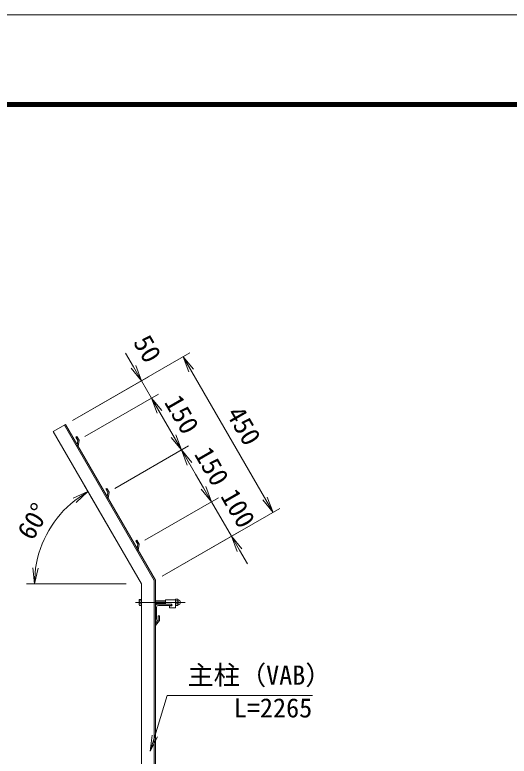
# Model space of a CAD drawing. Units: millimetres at full size. Extents: x -4200 to 4200, y -2970 to 2970.
# Drawn here: x -124 to 1113, y 1113 to 2970 of the extents above; entities that cross this region are included whole.
import ezdxf
from ezdxf.enums import TextEntityAlignment as Align

# ---------------------------------------------------------------- set-up
doc = ezdxf.new("R2010")
doc.units = ezdxf.units.MM
doc.header["$LTSCALE"] = 10
doc.linetypes.add('USER1', pattern=[50.8, 31.75, -6.35, 6.35, -6.35])
for name, color, linetype, lineweight in [('0-0_D-STR1', 1, 'Continuous', 18), ('0-1_D-BMK', 2, 'USER1', 13), ('0-2_D-STR-DIM', 7, 'Continuous', 13), ('0-3_D-STR3', 3, 'Continuous', 13), ('0-7_D-STR-TXT', 7, 'Continuous', 13), ('0-8_0', 7, 'Continuous', 18), ('0-B_D-TTL', 7, 'Continuous', 18)]:
    doc.layers.add(name, color=color, linetype=linetype, lineweight=lineweight)
doc.styles.add('ＭＳ ゴシック', font='')
doc.styles.get('ＭＳ ゴシック').set_extended_font_data('MS Gothic')

# ---------------------------------------------------------------- blocks, each defined once
blk = doc.blocks.new('_Open')
at = {"layer": '0-8_0'}
blk.add_line((-10, 1.667), (0, 0), dxfattribs=at)
blk.add_lwpolyline([(-10, -1.667), (0, 0), (-10, 0)], dxfattribs=at)

msp = doc.modelspace()

# ---------------------------------------------------------------- linework, layer by layer
at = {"layer": '0-0_D-STR1'}
for p, q in [((-27.49, 1926.13), (2.82, 1943.63)), ((0.22, 1942.13), (224.82, 1553.11)), ((2.82, 1943.63), (227.82, 1553.92)), ((192.82, 1544.54), (-27.49, 1926.13)), ((28.94, 1912.38), (31.54, 1913.88)), ((31.54, 1913.88), (37.04, 1904.36)), ((28.94, 1912.38), (33.88, 1903.83)), ((37.04, 1904.36), (34.63, 1888.53)), ((103.94, 1782.48), (106.54, 1783.98)), ((106.54, 1783.98), (112.04, 1774.45)), ((112.04, 1774.45), (109.63, 1758.63)), ((107.35, 1762.59), (109.63, 1758.63)), ((178.94, 1652.57), (181.54, 1654.07)), ((181.54, 1654.07), (187.04, 1644.55)), ((178.94, 1652.57), (183.88, 1644.02)), ((183.88, 1644.02), (182.35, 1632.68)), ((187.04, 1644.55), (184.63, 1628.72)), ((182.35, 1632.68), (184.63, 1628.72)), ((192.82, -261.08), (192.82, 1544.54)), ((224.82, -261.08), (224.82, 1553.11)), ((227.82, -261.08), (227.82, 1553.92)), ((227.82, 1488.92), (227.82, 1453.92)), ((230.82, 1486.42), (230.82, 1455.92)), ((267.82, 1493.92), (232.82, 1493.92)), ((265.82, 1490.92), (235.32, 1490.92)), ((267.82, 1492.92), (267.82, 1493.92)), ((234.82, 1454.42), (227.82, 1445.37)), ((228.82, 1453.92), (227.82, 1453.92)), ((237.82, 1453.3), (227.82, 1440.8)), ((234.82, 1464.3), (237.82, 1464.3)), ((234.82, 1464.3), (234.82, 1454.42)), ((237.82, 1464.3), (237.82, 1453.3)), ((227.82, 1445.37), (227.82, 1440.8))]:
    msp.add_line(p, q, dxfattribs=at)
for points in [[(33.88, 1903.83), (32.35, 1892.49), (34.63, 1888.53)], [(103.94, 1782.48), (108.88, 1773.92), (107.35, 1762.59)]]:
    msp.add_lwpolyline(points, dxfattribs=at)
for centre, radius, start, end in [((232.82, 1488.92), 5, 90, 180), ((235.32, 1486.42), 4.5, 90, 180), ((265.82, 1492.92), 2, 270, 0), ((228.82, 1455.92), 2, 270, 0)]:
    msp.add_arc(centre, radius, start, end, dxfattribs=at)
at = {"layer": '0-1_D-BMK'}
msp.add_line((302.05, 1498.42), (177.82, 1498.42), dxfattribs=at)
at = {"layer": '0-2_D-STR-DIM'}
for p, q in [((20.14, 1953.63), (314.48, 2123.56)), ((173.23, 2088.2), (153.23, 2122.85)), ((297.16, 2113.56), (522.16, 1723.85)), ((20.14, 1953.63), (210.55, 2063.56)), ((193.23, 2053.56), (218.23, 2010.26)), ((51.2, 1913.83), (235.55, 2020.26)), ((51.2, 1913.83), (235.55, 2020.26)), ((218.23, 2010.26), (293.23, 1880.36)), ((238.23, 1975.62), (258.23, 1940.98)), ((126.2, 1783.92), (310.55, 1890.36)), ((126.2, 1783.92), (310.55, 1890.36)), ((293.23, 1880.36), (368.23, 1750.45)), ((348.23, 1785.1), (328.23, 1819.74)), ((129.7, 1653.87), (49.05, 1793.56)), ((201.2, 1654.02), (385.55, 1760.45)), ((201.2, 1654.02), (385.55, 1760.45)), ((368.23, 1750.45), (418.23, 1663.85)), ((245.14, 1563.92), (539.48, 1733.85)), ((245.14, 1563.92), (435.55, 1673.85)), ((438.23, 1629.21), (458.23, 1594.57)), ((154.7, 1544.54), (-94.73, 1544.54))]:
    msp.add_line(p, q, dxfattribs=at)
msp.add_arc((192.82, 1544.54), 267.55, 128.57404, 171.42596, dxfattribs=at)
at = {"layer": '0-3_D-STR3'}
for p, q in [((187.52, 1504.72), (188.22, 1505.92)), ((187.52, 1504.72), (187.52, 1492.12)), ((192.82, 1505.92), (188.22, 1505.92)), ((192.82, 1505.92), (192.82, 1490.91)), ((253.07, 1504.42), (253.07, 1493.92)), ((278.07, 1504.42), (253.07, 1504.42)), ((278.07, 1504.65), (278.07, 1492.31)), ((278.07, 1504.65), (278.07, 1492.31)), ((278.07, 1504.42), (278.07, 1484.42)), ((279.07, 1506.52), (283.57, 1506.52)), ((284.57, 1504.65), (284.57, 1492.31)), ((284.57, 1504.65), (284.57, 1492.31)), ((187.52, 1492.12), (188.22, 1490.91)), ((192.82, 1502.17), (188.22, 1502.17)), ((192.82, 1494.66), (188.22, 1494.66)), ((192.82, 1490.91), (188.22, 1490.91)), ((227.82, 1502.42), (253.07, 1502.42)), ((227.82, 1501.67), (253.07, 1501.67)), ((227.82, 1495.17), (253.07, 1495.17)), ((227.82, 1494.42), (253.07, 1494.42)), ((267.82, 1493.92), (253.07, 1493.92)), ((263.07, 1489.42), (263.07, 1484.42)), ((267.82, 1489.42), (263.07, 1489.42)), ((283.57, 1502.47), (279.07, 1502.47)), ((283.57, 1494.37), (279.07, 1494.37)), ((279.07, 1490.32), (283.57, 1490.32)), ((278.07, 1484.42), (263.07, 1484.42))]:
    msp.add_line(p, q, dxfattribs=at)
for centre, radius, start, end in [((190.96, 1504.05), 3.32, 145.61585, 214.38415), ((280.61, 1504.49), 2.54, 127.21089, 232.78911), ((282.03, 1504.49), 2.54, 307.21089, 52.78911), ((284.94, 1505.36), 0.5, 189.83916, 262.83194), ((284.07, 1498.42), 6.5, 277.16806, 82.83194), ((200.06, 1498.42), 12.42, 162.4121, 197.5879), ((190.96, 1492.79), 3.32, 145.61585, 214.38415), ((267.82, 1491.67), 2.25, 270, 90), ((286.77, 1498.42), 8.7, 152.26063, 207.73937), ((280.62, 1492.34), 2.55, 127.42505, 232.57495), ((275.87, 1498.42), 8.7, 332.26063, 27.73937), ((282.02, 1492.34), 2.55, 307.42505, 52.57495), ((284.94, 1491.47), 0.5, 97.16806, 163.42019)]:
    msp.add_arc(centre, radius, start, end, dxfattribs=at)
at = {"layer": '0-7_D-STR-TXT'}
msp.add_lwpolyline([(621.1, 1265.03), (257.24, 1265.03), (215.54, 1127.37)], dxfattribs=at)
at = {"layer": '0-B_D-TTL', "color": 2}
msp.add_lwpolyline([(-4200, 2970), (4200, 2970), (4200, -2970), (-4200, -2970)], close=True, dxfattribs=at)
at = {"layer": '0-B_D-TTL'}
for points in [[(-3930, 2750), (3930, 2750), (3930, -2750), (-3930, -2750)], [(-3927.5, 2747.5), (3927.5, 2747.5), (3927.5, -2747.5), (-3927.5, -2747.5)], [(-3925, 2745), (3925, 2745), (3925, -2745), (-3925, -2745)], [(-3922.5, 2742.5), (3922.5, 2742.5), (3922.5, -2742.5), (-3922.5, -2742.5)], [(-3920, 2740), (3920, 2740), (3920, -2740), (-3920, -2740)]]:
    msp.add_lwpolyline(points, close=True, dxfattribs=at)

# ---------------------------------------------------------------- block references
at = {"layer": '0-2_D-STR-DIM', "xscale": 4, "yscale": 4}
for p, rotation in [((297.16, 2113.56), 120), ((193.23, 2053.56), 300), ((218.23, 2010.26), 120), ((218.23, 2010.26), 120), ((293.23, 1880.36), 300), ((293.23, 1880.36), 120), ((368.23, 1750.45), 300), ((368.23, 1750.45), 300), ((59.05, 1776.24), 34.28702), ((522.16, 1723.85), 300), ((418.23, 1663.85), 120), ((-74.73, 1544.54), 265.71298)]:
    msp.add_blockref('_Open', p, dxfattribs=dict(at, rotation=rotation))
at = {"layer": '0-7_D-STR-TXT', "xscale": 4, "yscale": 4, "rotation": 253.14944}
msp.add_blockref('_Open', (214.96, 1125.46), dxfattribs=at)

# ---------------------------------------------------------------- texts
at = {"layer": '0-2_D-STR-DIM', "style": 'ＭＳ ゴシック'}
for s, rotation, p in [('50', 300, (158.59, 2142.88)), ('150', 300, (236.25, 1992.56)), ('450', 300, (391.25, 1964.09)), ('150', 300, (311.25, 1862.66)), ('100', 300, (376.98, 1757.38)), ('60°', 60, (-66.76, 1643.53))]:
    msp.add_text(s, height=48.09, rotation=rotation, dxfattribs=at).set_placement(p, align=Align.BOTTOM_LEFT)
at = {"layer": '0-7_D-STR-TXT', "style": 'ＭＳ ゴシック'}
for s, p in [('主柱（VAB）', (308.16, 1277.62)), ('L=2265', (424.03, 1195.7))]:
    msp.add_text(s, height=48.09, dxfattribs=at).set_placement(p, align=Align.BOTTOM_LEFT)

doc.saveas('drawing.dxf')
